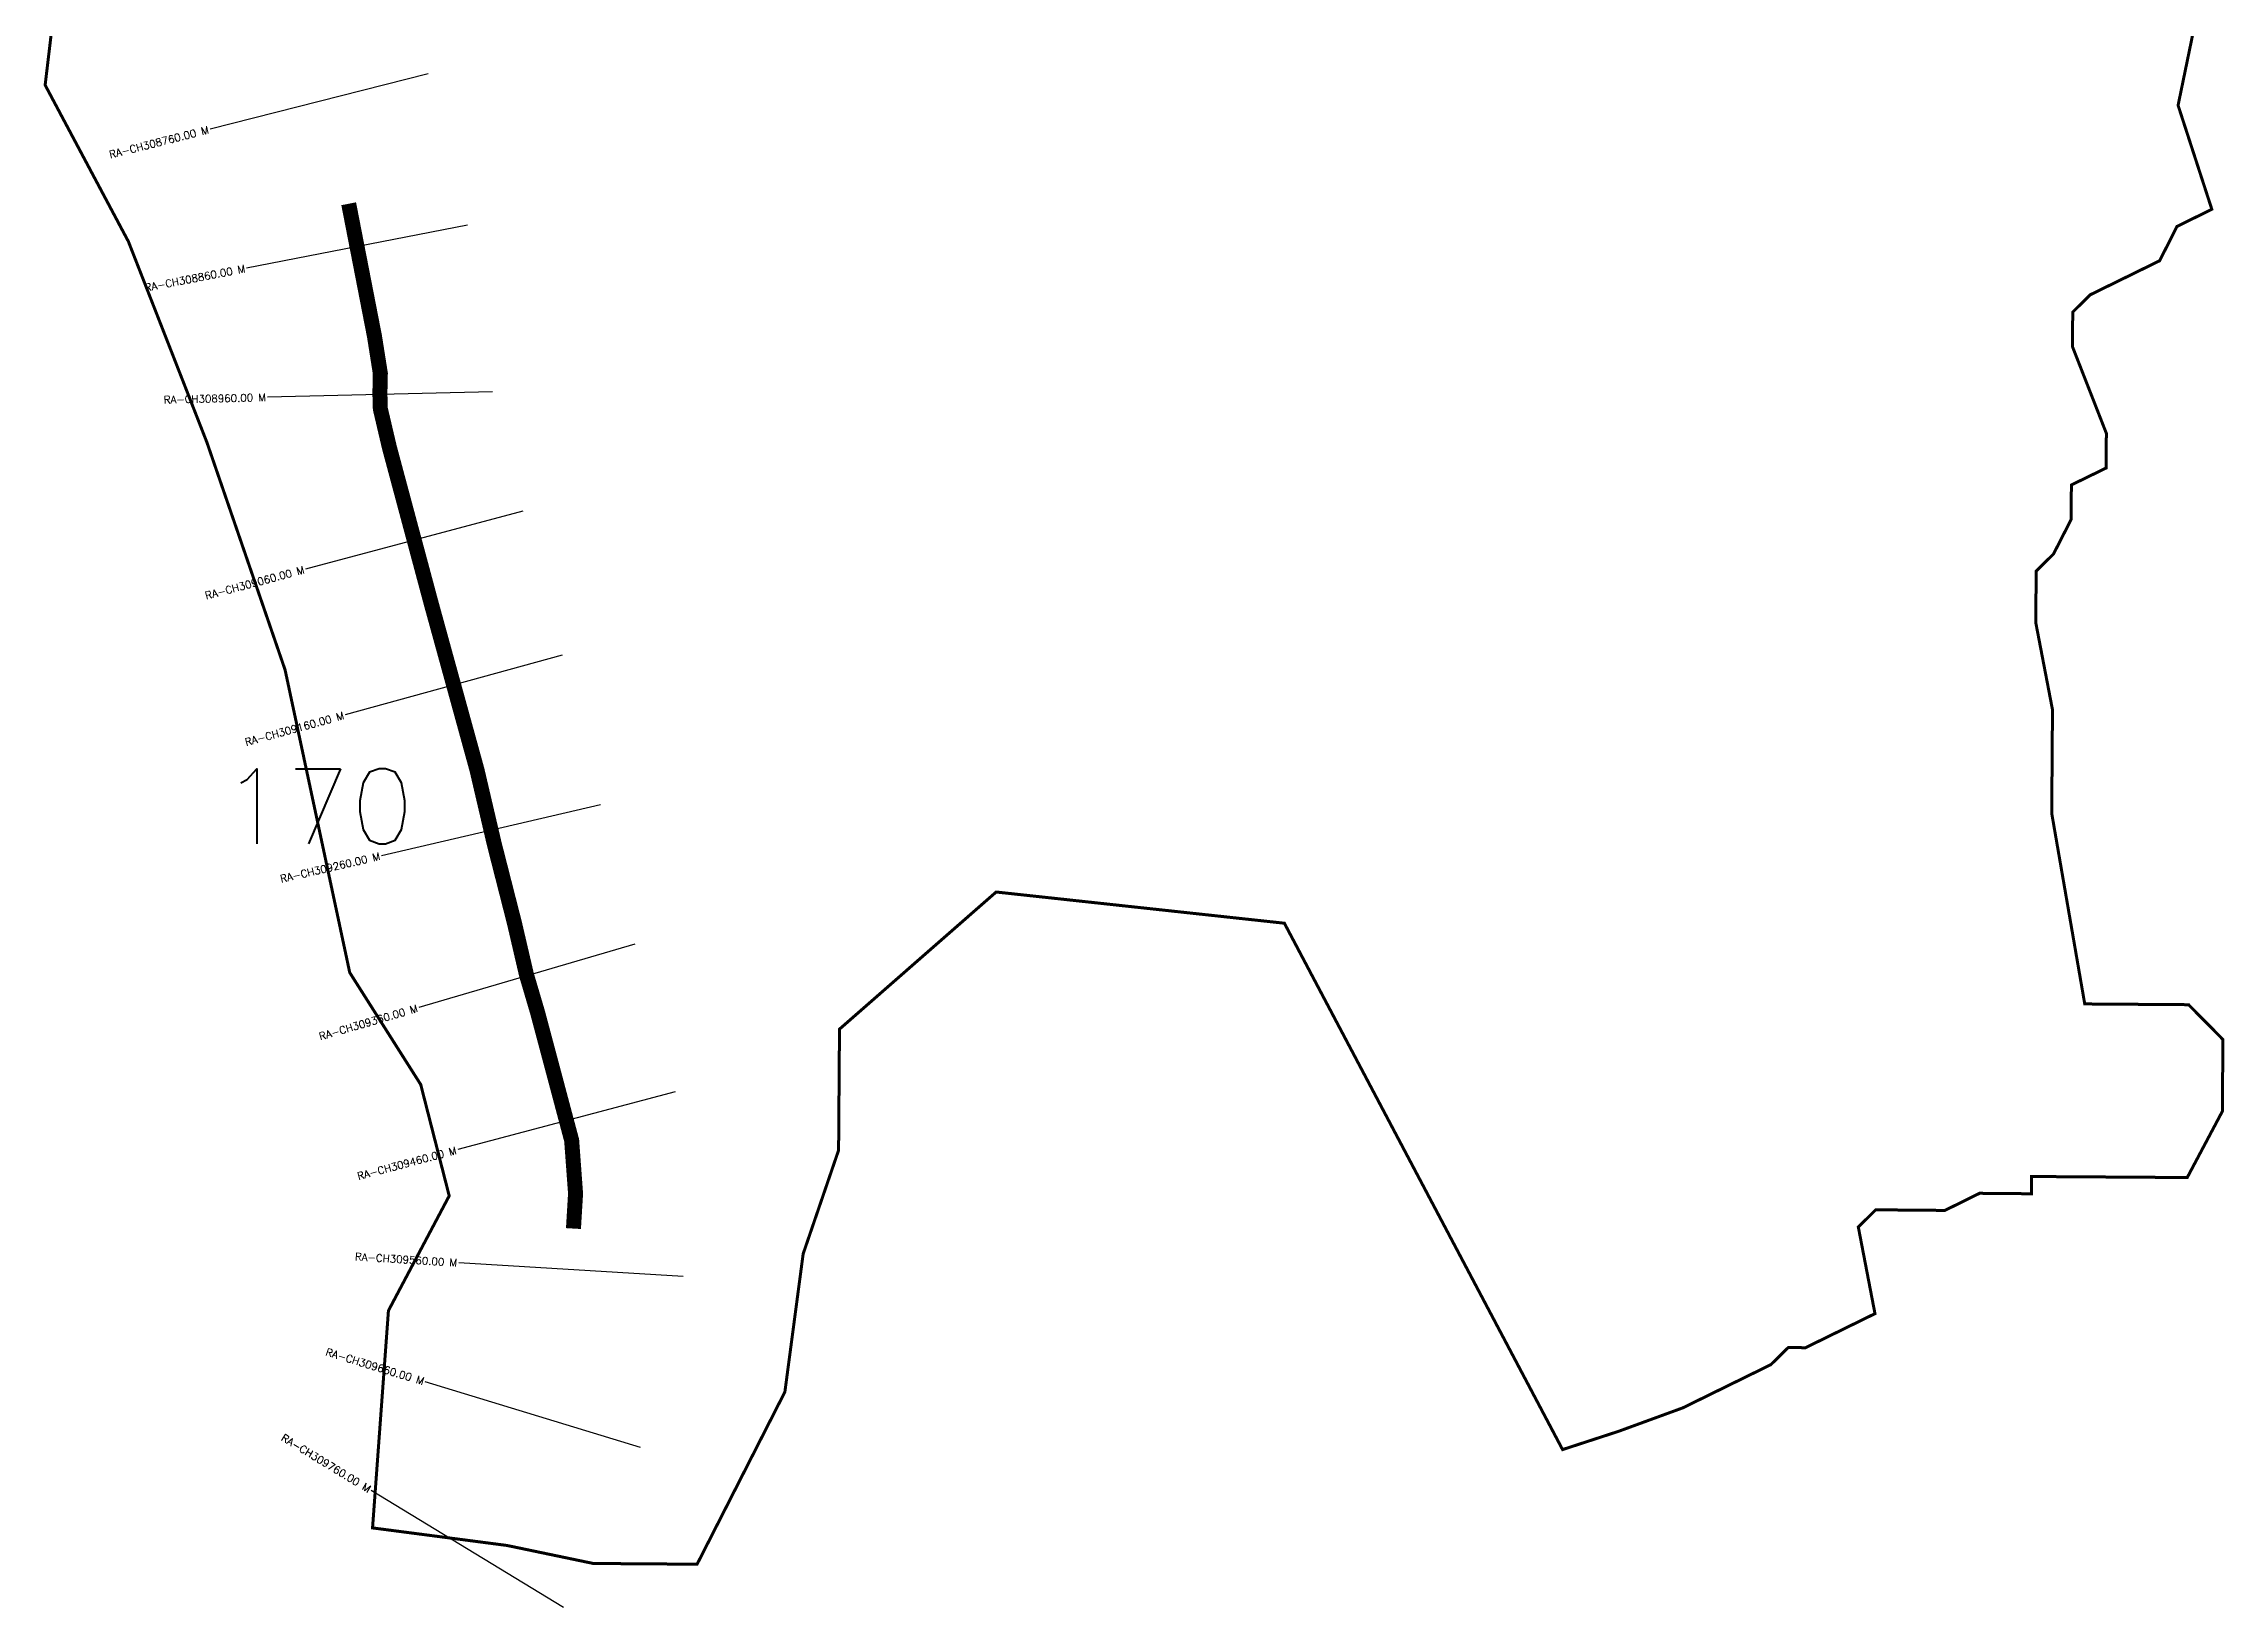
# Model space of a CAD drawing. Header units: metres. Extents: x 286112 to 288499, y 2008776 to 2012903.
# Drawn here: x 286871 to 288324, y 2008776 to 2009818 of the extents above; entities that cross this region are included whole.
import ezdxf
from ezdxf.enums import TextEntityAlignment as Align

# ---------------------------------------------------------------- set-up
doc = ezdxf.new("R2010")
doc.units = ezdxf.units.M
doc.header["$MEASUREMENT"] = 0
for name, color, linetype in [('ARTIFICIALLY PROTECTED', 4, 'Continuous'), ('CS', 134, 'Continuous'), ('CSMark', 6, 'Continuous')]:
    doc.layers.add(name, color=color, linetype=linetype)
doc.styles.get("Standard").update_dxf_attribs({"font": 'simplex.shx'})

msp = doc.modelspace()

# ---------------------------------------------------------------- linework, layer by layer
at = {"color": 6, "const_width": 2, "flags": 128}
msp.add_lwpolyline([(288305.2, 2009834.3), (288293.3, 2009776.7), (288315.8, 2009707.4), (288292.6, 2009696), (288281, 2009673.1), (288234.7, 2009650.4), (288223.1, 2009638.9), (288222.9, 2009615.9), (288245.5, 2009558.1), (288245.4, 2009535), (288222.2, 2009523.7), (288222, 2009500.6), (288210.3, 2009477.7), (288198.7, 2009466.2), (288198.5, 2009431.7), (288209.6, 2009373.9), (288209.1, 2009304.8), (288231.1, 2009177.8), (288300.3, 2009177.3), (288323.2, 2009154.1), (288322.8, 2009106.2), (288299.4, 2009062.1), (288195.7, 2009062.8), (288195.6, 2009051.3), (288161, 2009051.6), (288137.9, 2009040.2), (288091.8, 2009040.6), (288080.2, 2009029.1), (288091.3, 2008971.4), (288045, 2008948.7), (288033.5, 2008948.8), (288021.9, 2008937.4), (287963.2, 2008908.6), (287920.5, 2008893), (287883.1, 2008880.8), (287697.7, 2009231.6), (287505.6, 2009252.4), (287401.2, 2009161), (287400.6, 2009080.3), (287377, 2009011.3), (287364.8, 2008919.2), (287306.3, 2008804.4), (287237.1, 2008804.9), (287179.6, 2008816.9), (287090, 2008828.6), (287100.6, 2008973.4), (287141.1, 2009049.9), (287122.1, 2009124.1), (287074.8, 2009198.7), (287031.7, 2009400.5), (286979.6, 2009552.1), (286927.3, 2009685.9), (286871.8, 2009790.2), (286893.6, 2009973.5)], dxfattribs=at)
at = {"layer": 'ARTIFICIALLY PROTECTED', "const_width": 10, "flags": 128}
msp.add_lwpolyline([(287074.1, 2009711.1), (287091.3, 2009622.7), (287095.2, 2009598), (287094.9, 2009584.8), (287095.2, 2009574.4), (287101.2, 2009548.8), (287129.2, 2009444.3), (287159.6, 2009333.8), (287171.1, 2009284.5), (287184.5, 2009232), (287192.6, 2009197.2), (287200, 2009172.1), (287222.7, 2009086.9), (287225.3, 2009051.4), (287223.9, 2009028.1)], dxfattribs=at)
at = {"layer": 'CS'}
for p, q in [((287127.1, 2009797.7), (286981.7, 2009760.8)), ((287153.3, 2009696.9), (287006.1, 2009668.2)), ((287169.9, 2009585.8), (287020, 2009582.2)), ((287190.2, 2009506.2), (287045.3, 2009467.5)), ((287216.3, 2009410.3), (287071.7, 2009370.4)), ((287242, 2009310.5), (287095.9, 2009276.6)), ((287264.8, 2009217.6), (287120.9, 2009175.4)), ((287291.7, 2009119.3), (287146.8, 2009080.7)), ((287297.1, 2008996.1), (287147.4, 2009005.2)), ((287268.6, 2008882.1), (287125.1, 2008925.9)), ((287217.3, 2008775.6), (287089, 2008853.5))]:
    msp.add_line(p, q, dxfattribs=at)

# ---------------------------------------------------------------- texts
at = {"insert": (286989.4, 2009334.6), "char_height": 50, "attachment_point": 1}
msp.add_mtext_dynamic_manual_height_columns('170', width=84.374, gutter_width=1, heights=[74.2], dxfattribs=at)
at = {"layer": 'CSMark'}
for s, rotation, p in [('RA-CH308760.00 M', 14.2509, (286980.7, 2009760.5)), ('RA-CH308860.00 M', 11.0163, (287005.1, 2009668)), ('RA-CH308960.00 M', 1.3971, (287019, 2009582.1)), ('RA-CH309060.00 M', 14.9476, (287044.4, 2009467.3)), ('RA-CH309160.00 M', 15.4196, (287070.8, 2009370.2)), ('RA-CH309260.00 M', 13.0521, (287094.9, 2009276.4)), ('RA-CH309360.00 M', 16.3339, (287119.9, 2009175.1)), ('RA-CH309460.00 M', 14.9393, (287145.8, 2009080.4)), ('RA-CH309560.00 M', 356.5087, (287146.4, 2009005.3)), ('RA-CH309660.00 M', 343.0148, (287124.2, 2008926.2)), ('RA-CH309760.00 M', 328.7454, (287088.2, 2008854))]:
    msp.add_text(s, height=5, rotation=rotation, dxfattribs=at).set_placement(p, align=Align.MIDDLE_RIGHT)

doc.saveas('drawing.dxf')
